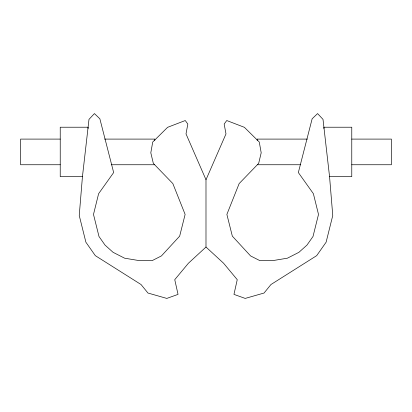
<?xml version="1.0" encoding="UTF-8"?>
<svg xmlns="http://www.w3.org/2000/svg" width="412" height="412" viewBox="0 0 412 412"><rect width="100%" height="100%" fill="white"/><g stroke="black" fill="none" stroke-linecap="round" stroke-linejoin="round"><path stroke-width="0.62" d="M82.446 176.624L79.238 215.497L85.887 242.205L95.321 255.656L141.043 284.527L147.949 293.03L166.798 298.417L178.046 294.384L174.75 279.676L188.444 263.206L205.99 247.051L205.99 179.714L186.008 133.9L187.831 124.069L185.256 120.531L167.607 127.318L152.728 142.027L150.807 152.806L153.336 163.394L172.839 183.572L185.122 214.405L179.668 236.138L161.437 255.919L152.131 260.636L139.374 260.636L124.62 258.195L113.068 252.314L105.034 245.099L98.988 236.483L93.498 214.425L98.612 193.697L113.655 172.556L99.859 118.795L94.43 113.583L88.987 119.377L82.446 176.624L60.229 176.624L60.229 127.22L88.091 127.22L88.091 128.456M206.01 179.714L225.992 133.9L224.169 124.069L226.744 120.531L244.393 127.318L259.272 142.027L261.193 152.806L258.664 163.394L239.161 183.572L226.878 214.405L232.332 236.138L250.563 255.919L259.869 260.636L272.626 260.636L287.38 258.195L298.932 252.314L306.966 245.099L313.012 236.483L318.502 214.425L313.388 193.697L298.345 172.556L312.142 118.795L317.57 113.583L323.013 119.377L329.554 176.624L332.762 215.497L326.113 242.205L316.679 255.656L270.957 284.527L264.051 293.03L245.202 298.417L233.954 294.384L237.25 279.676L223.556 263.206L206.01 247.051M60.229 139.096L20.6 139.096L20.6 164.748L60.229 164.748M104.617 139.096L154.804 139.096L154.804 140.379M307.383 139.096L257.196 139.096L257.196 140.379M351.771 139.096L391.4 139.096L391.4 164.748L351.771 164.748M111.456 164.748L154.356 164.748M257.644 164.748L300.544 164.748M329.554 176.624L351.771 176.624L351.771 127.22L323.909 127.22L323.909 128.456"/></g></svg>
